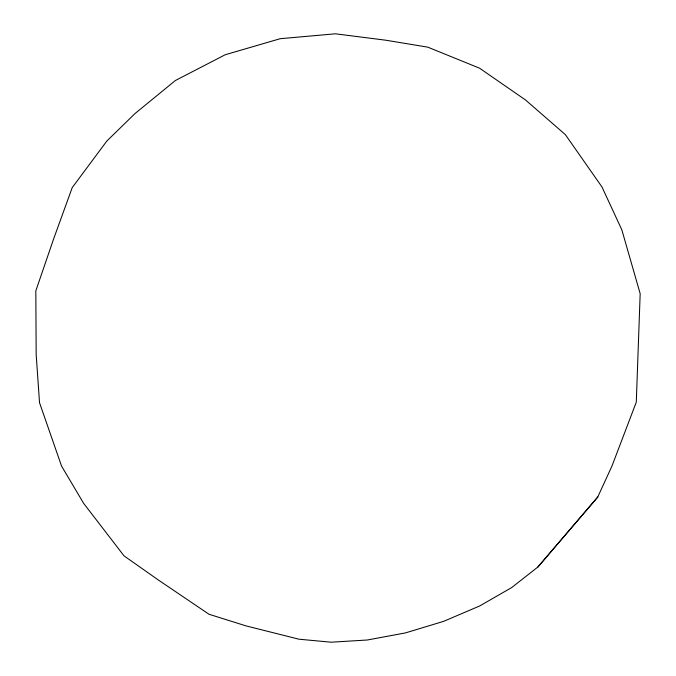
<?xml version="1.0" encoding="UTF-8"?>
<svg xmlns="http://www.w3.org/2000/svg" width="676" height="676" viewBox="0 0 676 676"><rect width="100%" height="100%" fill="white"/><g stroke="black" fill="none" stroke-linecap="round" stroke-linejoin="round"><path stroke-width="1.01" d="M597.719 497.08L611.983 466.009L636.293 402.144L640.172 293.663L621.844 229.857L601.995 187.007L565.406 134.676L525.429 99.896L479.521 68.166L427.781 47.151L385.819 40.214L335.406 33.8L280.244 38.693L225.235 54.739L175.38 80.512L135.039 113.517L106.825 141.064L72.222 187.607L53.742 238.603L35.828 290.832L36.166 354.486L39.529 402.719L61.575 466.127L83.655 503.375L123.987 555.824L157.804 579.628L209.019 614.264L246.14 625.925L299.003 639.209L331.139 642.2L367.313 640.003L405.465 632.905L443.566 621.371L479.622 606L511.707 587.562L537.944 566.961L597.719 497.08L537.944 566.961"/></g></svg>
